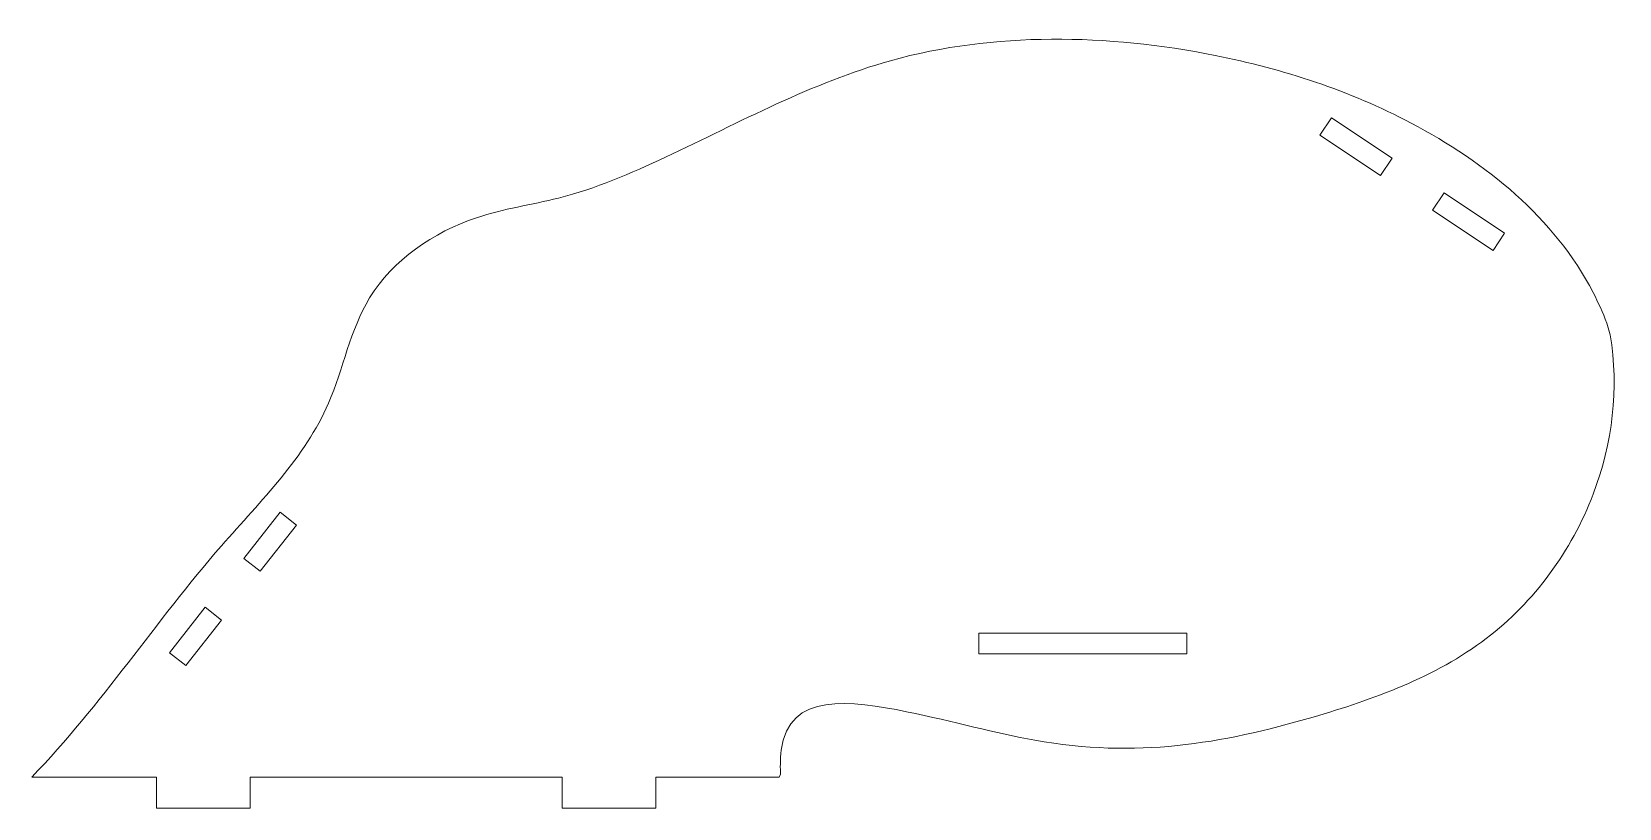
# Model space of a CAD drawing. Header units: inches. Extents: x 1.75 to 11.29, y 0.48 to 5.15.
import ezdxf

# ---------------------------------------------------------------- set-up
doc = ezdxf.new("R2010")
doc.units = ezdxf.units.IN
doc.header["$MEASUREMENT"] = 0

msp = doc.modelspace()

# ---------------------------------------------------------------- linework, layer by layer
at = {"color": 7, "linetype": 'Continuous', "lineweight": 15}
for p, q in [((9.4903, 4.5251), (9.5597, 4.6292)), ((9.9237, 4.3865), (9.5597, 4.6292)), ((9.4903, 4.5251), (9.8543, 4.2825)), ((9.8543, 4.2825), (9.9237, 4.3865)), ((10.1664, 4.0745), (10.2357, 4.1785)), ((10.5997, 3.9358), (10.2357, 4.1785)), ((10.1664, 4.0745), (10.5304, 3.8318)), ((10.5304, 3.8318), (10.5997, 3.9358)), ((11.234, 3.3251), (11.2138, 3.3957)), ((3.2421, 2.2579), (3.0236, 1.9812)), ((3.3402, 2.1804), (3.2421, 2.2579)), ((3.1218, 1.9037), (3.3402, 2.1804)), ((3.1218, 1.9037), (3.0236, 1.9812)), ((2.7913, 1.6869), (2.576, 1.4141)), ((2.8894, 1.6094), (2.7913, 1.6869)), ((2.6741, 1.3367), (2.8894, 1.6094)), ((7.4403, 1.4073), (7.4403, 1.5323)), ((7.4403, 1.5323), (8.6903, 1.5323)), ((8.6903, 1.4073), (8.6903, 1.5323)), ((2.6741, 1.3367), (2.576, 1.4141)), ((7.4403, 1.4073), (8.6903, 1.4073)), ((6.2482, 0.6839), (6.2413, 0.6668)), ((1.7491, 0.6668), (2.4991, 0.6668)), ((2.4991, 0.6668), (2.4991, 0.4793)), ((3.0616, 0.6668), (3.0616, 0.4793)), ((3.0616, 0.6668), (4.9366, 0.6668)), ((4.9366, 0.6668), (4.9366, 0.4793)), ((5.4991, 0.6668), (5.4991, 0.4793)), ((5.4991, 0.6668), (6.2413, 0.6668)), ((2.4991, 0.4793), (3.0616, 0.4793)), ((4.9366, 0.4793), (5.4991, 0.4793))]:
    msp.add_line(p, q, dxfattribs=at)
for points, knots in [([(1.7491, 0.6668), (2.1697, 1.101), (2.683, 1.8958), (3.5587, 2.7514), (3.7095, 3.6314), (4.3194, 4.0485), (4.98, 4.1351), (5.8019, 4.4913), (7.0164, 5.1567), (8.6536, 5.1233), (10.1386, 4.6396), (10.955, 3.9838), (11.1897, 3.4584), (11.2138, 3.3957)], [0, 0, 0, 0, 0.0944744, 0.1507917, 0.1864544, 0.2286924, 0.2553288, 0.2915168, 0.3687187, 0.4712302, 0.5367715, 0.6152711, 0.6256017, 0.6256017, 0.6256017, 0.6256017]), ([(6.2482, 0.6839), (6.2471, 0.7133), (6.2387, 1.189), (7.0061, 1.0813), (8.1922, 0.7467), (9.215, 0.9199), (10.541, 1.3949), (11.2017, 2.2993), (11.2886, 3.0031), (11.234, 3.3251)], [0.0065387, 0.0065387, 0.0065387, 0.0065387, 0.0242648, 0.1429875, 0.2464156, 0.5153721, 0.6874197, 0.8502422, 0.9952867, 0.9952867, 0.9952867, 0.9952867])]:
    msp.add_open_spline(points, degree=3, knots=knots, dxfattribs=at)

doc.saveas('drawing.dxf')
